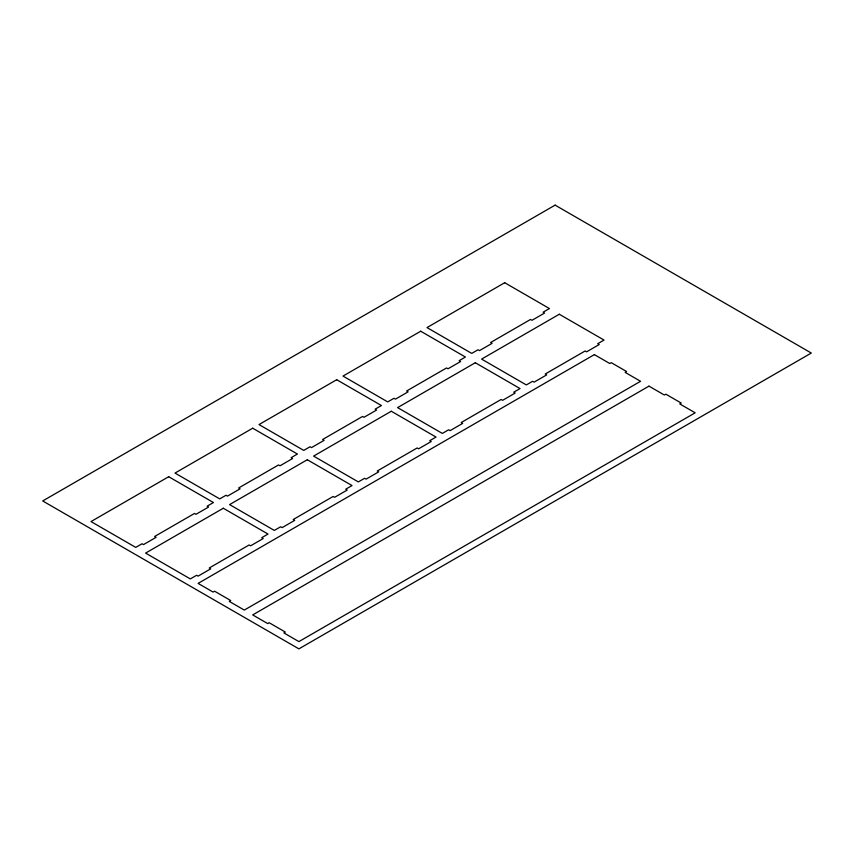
<?xml version="1.0" encoding="UTF-8"?>
<svg xmlns="http://www.w3.org/2000/svg" width="854" height="854" viewBox="0 0 854 854"><rect width="100%" height="100%" fill="white"/><g stroke="black" fill="none" stroke-linecap="round" stroke-linejoin="round"><path stroke-width="1.28" d="M555.1 205.131L42.7 500.956L298.9 648.869L811.3 353.044L555.1 205.131M168.697 476.713L91.004 521.57L135.733 547.393L142.031 543.752L143.504 544.606L156.101 537.326L154.627 536.483L194.531 513.446L196.004 514.289L208.6 507.02L207.127 506.176L213.425 502.536L168.697 476.713M252.699 428.217L174.995 473.073L219.734 498.896L226.032 495.256L227.506 496.11L240.102 488.83L238.629 487.986L278.532 464.95L280.005 465.793L292.602 458.523L291.129 457.669L297.427 454.04L252.699 428.217M336.7 379.72L258.997 424.577L303.736 450.4L310.034 446.759L311.496 447.613L324.104 440.333L322.631 439.49L362.534 416.453L363.996 417.296L376.603 410.027L375.13 409.173L381.428 405.543L336.7 379.72M420.702 331.224L342.998 376.08L387.727 401.903L394.036 398.263L395.498 399.117L408.105 391.837L406.632 390.993L446.535 367.957L447.998 368.8L460.605 361.53L459.132 360.676L465.43 357.047L420.702 331.224M504.703 282.717L427 327.584L471.728 353.407L478.026 349.766L479.5 350.62L492.096 343.34L490.634 342.497L530.526 319.46L531.999 320.303L544.596 313.034L543.133 312.18L549.432 308.55L504.703 282.717M223.3 508.237L145.596 553.093L190.335 578.916L196.633 575.276L198.096 576.13L210.703 568.849L209.23 568.006L249.133 544.969L250.596 545.813L263.203 538.543L261.73 537.689L268.028 534.06L223.3 508.237M307.301 459.74L229.598 504.597L274.326 530.419L280.635 526.779L282.098 527.633L294.705 520.353L293.232 519.51L333.135 496.473L334.597 497.316L347.204 490.047L345.731 489.193L352.029 485.563L307.301 459.74M391.303 411.244L313.599 456.1L358.328 481.923L364.626 478.283L366.099 479.137L378.696 471.856L377.233 471.013L417.126 447.976L418.599 448.82L431.195 441.55L429.733 440.696L436.031 437.067L391.303 411.244M475.304 362.736L397.601 407.604L442.329 433.426L448.628 429.786L450.101 430.64L462.697 423.36L461.235 422.516L501.127 399.48L502.6 400.323L515.197 393.053L513.734 392.199L520.033 388.57L475.304 362.736M559.295 314.24L481.603 359.107L526.331 384.93L532.629 381.29L534.102 382.144L546.699 374.863L545.226 374.02L585.129 350.983L586.602 351.827L599.198 344.557L597.725 343.703L604.034 340.073L559.295 314.24M594.373 354.613L198.096 583.399L213.105 592.068L214.578 591.214L230.74 600.554L229.267 601.397L244.297 610.076L640.575 381.29L625.16 372.397L626.622 371.543L611.229 362.651L609.767 363.505L594.373 354.613M648.965 386.136L252.699 614.923L267.708 623.591L269.181 622.737L285.343 632.077L283.87 632.921L298.9 641.6L695.167 412.813L679.752 403.91L681.225 403.067L665.832 394.174L664.359 395.028L648.965 386.136"/></g></svg>
